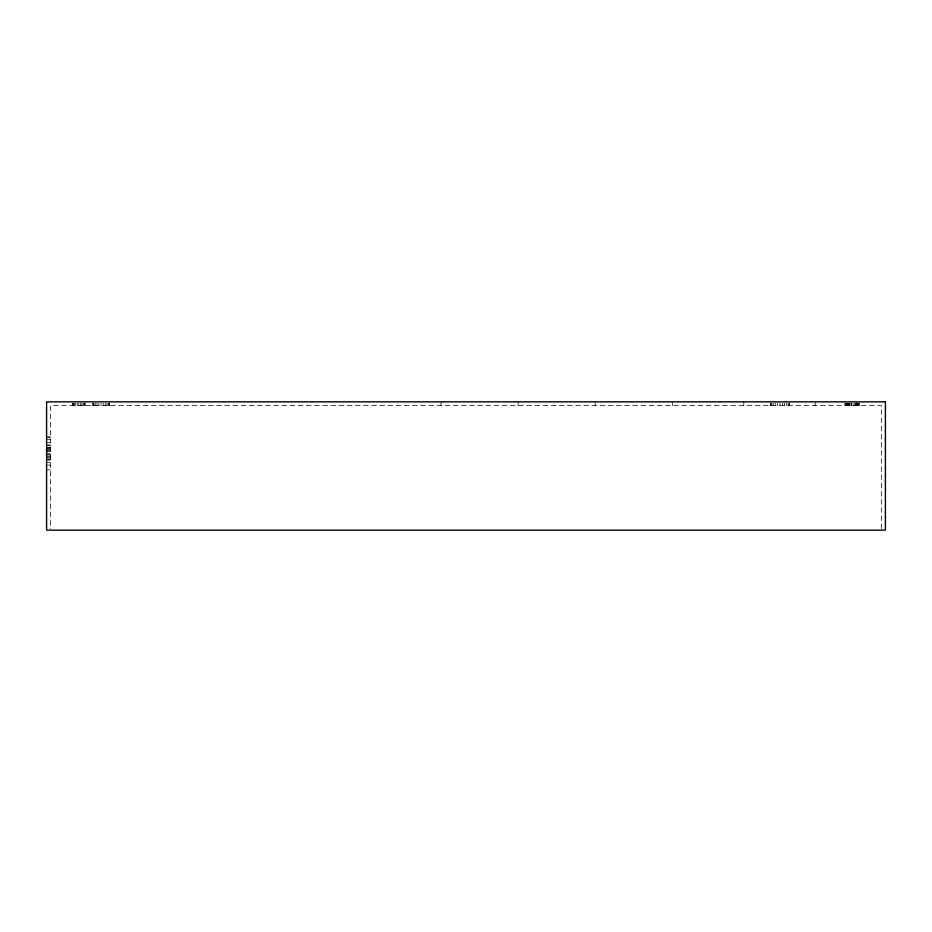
<?xml version="1.0" encoding="UTF-8"?>
<svg xmlns="http://www.w3.org/2000/svg" width="932" height="932" viewBox="0 0 932 932"><rect width="100%" height="100%" fill="white"/><g stroke="black" fill="none" stroke-linecap="round" stroke-linejoin="round"><path stroke-width="0.7" stroke-dasharray="4.66 3.5" d="M46.6 436.77L50.363 436.77M46.6 437.621L50.363 437.621M46.6 439.345L50.363 439.345M46.6 442.351L50.363 442.351M46.6 444.983L50.363 444.983M46.6 445.566L50.363 445.566M46.6 447.558L50.363 447.558M46.6 447.954L50.363 447.849M46.6 448.781L50.363 448.781M46.6 449.678L50.363 449.678M46.6 450.552L50.363 450.552M46.6 453.768L50.363 453.814M46.6 454.362L50.363 454.362M46.6 455.969L50.363 455.969M46.6 456.995L50.363 456.995M46.6 457.962L50.363 457.962M46.6 459.651L50.363 459.651M46.6 459.686L50.363 459.686M46.6 459.989L50.363 459.989M46.6 462.563L50.363 462.563M46.6 465.15L50.363 465.15M46.6 469.868L50.363 469.868M881.637 528.7L881.637 405.618L50.363 405.618L50.363 528.7M859.141 403.113L859.141 405.641M858.931 403.113L858.931 405.641M858.325 403.113L858.325 405.641M857.603 403.113L857.603 405.618M857.382 403.113L857.382 405.618M857.37 403.113L857.37 405.641M856.764 403.113L856.764 405.618M856.112 401.855L856.112 405.641M855.762 403.113L855.762 405.618M854.458 403.113L854.644 405.641M852.943 403.113L853.071 405.641M851.51 403.113L851.51 405.641M851.324 403.113L851.324 405.618M850.042 403.113L850.042 405.641M849.693 403.113L849.693 405.618M848.784 403.113L848.784 405.641M848.19 403.113L848.19 405.618M847.817 403.113L847.817 405.641M847.211 403.113L847.211 405.641M847.013 405.641L847.013 403.113L846.885 405.618M845.883 403.113L845.883 405.618M845.254 403.113L845.254 405.618M845.044 403.113L845.044 405.618M815.232 401.855L815.232 405.618M789.381 403.113L789.381 405.618M789.066 403.113L789.066 405.618M788.123 403.113L788.123 405.618M786.631 403.113L786.631 405.618M784.686 403.113L784.686 405.618M782.414 403.113L782.414 405.618M779.979 403.113L779.979 405.618M777.556 403.113L777.556 405.618M775.284 403.113L775.284 405.618M773.339 403.113L773.339 405.618M771.847 403.113L771.847 405.618M770.904 403.113L770.904 405.618M770.589 403.113L770.589 405.618M743.783 401.855L743.783 405.618M672.322 401.855L672.322 405.618M595.222 401.855L595.222 405.618M518.122 401.843L518.122 405.618M441.022 401.855L441.022 405.618M109.382 403.113L109.382 405.618M109.102 403.113L109.102 405.618M108.275 403.113L108.275 405.618M106.959 403.113L106.959 405.618M105.246 403.113L105.246 405.618M103.242 403.113L103.242 405.618M101.099 403.113L101.099 405.618M98.955 403.113L98.955 405.618M96.951 403.113L96.951 405.618M95.239 403.113L95.239 405.618M93.922 403.113L93.922 405.618M93.095 403.113L93.095 405.618M92.816 403.113L92.816 405.618M85.08 403.113L85.103 405.618M84.859 403.113L84.894 405.618M84.23 403.113L84.23 405.618M83.239 403.113L83.239 405.618M81.969 403.113L81.934 405.618M80.42 403.113L80.455 405.618M78.824 403.113L78.801 405.618M77.17 403.113L77.205 405.618M75.69 403.113L75.655 405.618M74.385 403.113L74.362 405.618M73.36 403.113L73.36 405.618M72.766 403.113L72.766 405.618M72.731 403.113L72.545 405.618L72.521 403.113M50.363 451.671L46.6 451.671L50.363 451.787"/><path stroke-width="1.4" d="M885.4 401.855L46.6 401.855L46.6 530.157L885.4 530.157L885.4 401.855"/></g></svg>
